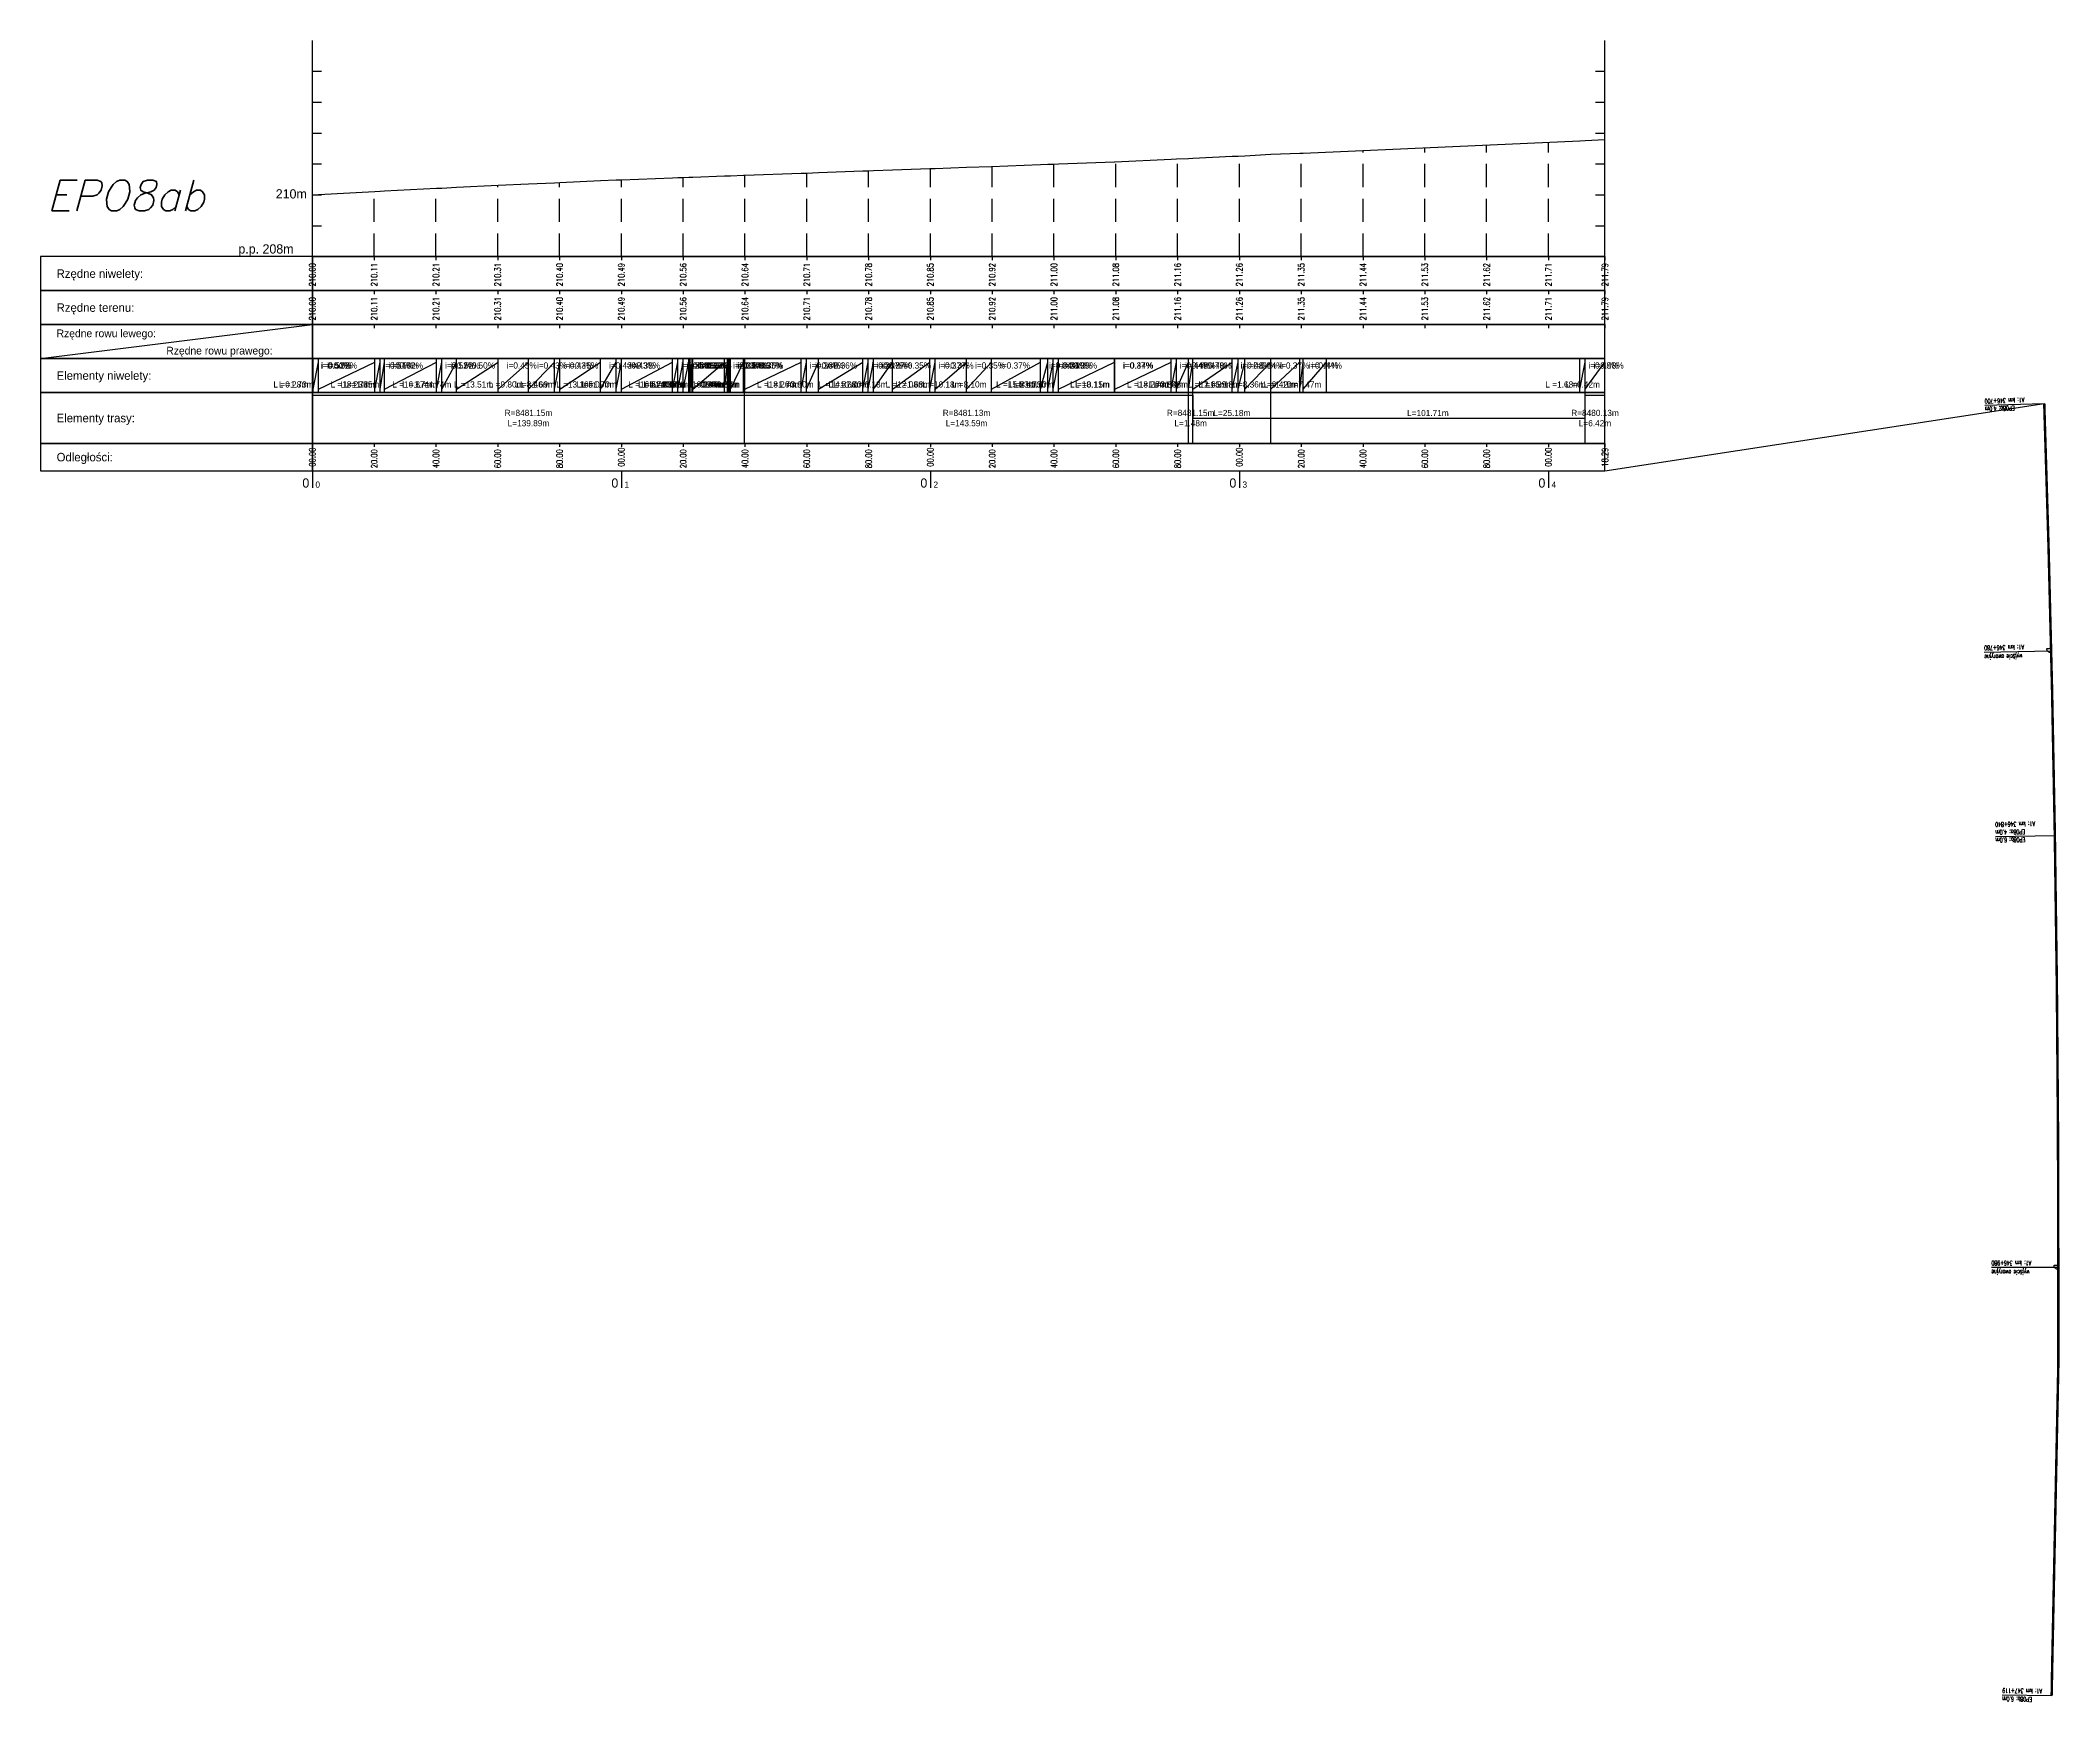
# Model space of a CAD drawing. Header units: metres. Extents: x 7399493 to 7407015, y 5696902 to 5712236.
# Drawn here: x 7404956 to 7405609, y 5701501 to 5702039 of the extents above; entities that cross this region are included whole.
import ezdxf

# ---------------------------------------------------------------- set-up
doc = ezdxf.new("R2010")
doc.units = ezdxf.units.M
doc.linetypes.add('DASHED', pattern=[0.75, 0.5, -0.25])
for name, color, linetype in [('Drzwi ewakuacyjne', 100, 'Continuous'), ('Drzwi ewakuacyjne_opis', 7, 'Continuous'), ('Ekran_akustyczny_4m', 100, 'Continuous'), ('Ekran_akustyczny_4m_opis', 7, 'Continuous'), ('Ekran_akustyczny_6m_opis', 7, 'Continuous'), ('pomoc', 140, 'Continuous'), ('PR_0', 7, 'Continuous'), ('PR_istniejacy_teren', 7, 'Continuous')]:
    doc.layers.add(name, color=color, linetype=linetype)
doc.styles.add('simplex 0.60', font='simplex.shx', dxfattribs={"width": 0.6})
doc.styles.add('simplex 0.80', font='simplex.shx', dxfattribs={"width": 0.8})
doc.styles.add('Standard poch.', font='simplex.shx', dxfattribs={"oblique": 15})

# ---------------------------------------------------------------- blocks, each defined once
blk = doc.blocks.new('Wyjście awaryjne')
at = {"layer": 'Drzwi ewakuacyjne'}
blk.add_lwpolyline([(0, 0), (-1.4, 0, 0.414214), (0, -1.4)], format="xyb", close=True, dxfattribs=at)
blk = doc.blocks.new('*U157')
at = {"layer": 'PR_0', "color": 1, "linetype": 'Continuous', "lineweight": -3, "char_height": 2}
for s, insert, attachment_point in [('i=0.50%', (7406933.47, 5703857.98), 7), ('i=0.52%', (7406933.74, 5703857.98), 7), ('i=0.52%', (7406935.47, 5703857.98), 7), ('i=0.54%', (7406953.7, 5703857.98), 7), ('i=0.54%', (7406955.43, 5703857.98), 7), ('i=0.52%', (7406956.78, 5703857.98), 7), ('i=0.52%', (7406973.65, 5703857.98), 7), ('i=0.52%', (7406975.36, 5703857.98), 7), ('i=0.50%', (7406980.1, 5703857.98), 7), ('i=0.45%', (7406993.61, 5703857.98), 7), ('i=0.43%', (7407003.41, 5703857.98), 7), ('i=0.43%', (7407011.88, 5703857.98), 7), ('i=0.45%', (7407013.57, 5703857.98), 7), ('i=0.43%', (7407026.73, 5703857.98), 7), ('i=0.43%', (7407031.82, 5703857.98), 7), ('i=0.38%', (7407033.52, 5703857.98), 7), ('i=0.35%', (7407050.04, 5703857.98), 7), ('i=0.35%', (7407051.74, 5703857.98), 7), ('i=0.35%', (7407053.48, 5703857.98), 7), ('i=0.35%', (7407055.34, 5703857.98), 7), ('i=0.36%', (7407055.51, 5703857.98), 7), ('i=0.36%', (7407056.01, 5703857.98), 7), ('i=0.36%', (7407056.05, 5703857.98), 7), ('i=0.36%', (7407056.1, 5703857.98), 7), ('i=0.36%', (7407056.63, 5703857.98), 7), ('i=0.36%', (7407066.86, 5703857.98), 7), ('i=0.37%', (7407067.81, 5703857.98), 7), ('i=0.37%', (7407068.28, 5703857.98), 7), ('i=0.37%', (7407068.33, 5703857.98), 7), ('i=0.37%', (7407068.37, 5703857.98), 7), ('i=0.37%', (7407068.83, 5703857.98), 7), ('i=0.37%', (7407073.03, 5703857.98), 7), ('i=0.35%', (7407073.36, 5703857.98), 7), ('i=0.36%', (7407073.43, 5703857.98), 7), ('i=0.36%', (7407091.69, 5703857.98), 7), ('i=0.38%', (7407093.39, 5703857.98), 7), ('i=0.36%', (7407097.29, 5703857.98), 7), ('i=0.36%', (7407111.66, 5703857.98), 7), ('i=0.37%', (7407113.34, 5703857.98), 7), ('i=0.37%', (7407115.04, 5703857.98), 7), ('i=0.35%', (7407121.22, 5703857.98), 7), ('i=0.37%', (7407133.3, 5703857.98), 7), ('i=0.37%', (7407134.98, 5703857.98), 7), ('i=0.35%', (7407145.16, 5703857.98), 7), ('i=0.37%', (7407153.25, 5703857.98), 7), ('i=0.34%', (7407169.09, 5703857.98), 7), ('i=0.34%', (7407171.48, 5703857.98), 7), ('i=0.39%', (7407173.21, 5703857.98), 7), ('i=0.39%', (7407174.91, 5703857.98), 7), ('i=0.37%', (7407193.02, 5703857.98), 7), ('i=0.44%', (7407193.17, 5703857.98), 7), ('i=0.44%', (7407211.42, 5703857.98), 7), ('i=0.48%', (7407213.12, 5703857.98), 7), ('i=0.47%', (7407216.95, 5703857.98), 7), ('i=0.48%', (7407218.44, 5703857.98), 7), ('i=0.48%', (7407231.09, 5703857.98), 7), ('i=0.54%', (7407233.08, 5703857.98), 7), ('i=0.54%', (7407235.26, 5703857.98), 7), ('i=0.37%', (7407243.62, 5703857.98), 7), ('i=0.44%', (7407253.03, 5703857.98), 7), ('i=0.44%', (7407254.13, 5703857.98), 7), ('i=0.45%', (7407343.65, 5703857.98), 7), ('i=0.48%', (7407345.33, 5703857.98), 7), ('L =0.28m', (7406929.37, 5703851.85), 9), ('L =1.73m', (7406931.1, 5703851.85), 9), ('L =18.23m', (7406949.32, 5703851.85), 9), ('L =1.74m', (7406951.06, 5703851.85), 9), ('L =1.35m', (7406952.41, 5703851.85), 9), ('L =16.87m', (7406969.28, 5703851.85), 9), ('L =1.71m', (7406970.99, 5703851.85), 9), ('L =4.74m', (7406975.72, 5703851.85), 9), ('L =13.51m', (7406989.23, 5703851.85), 9), ('L =9.80m', (7406999.04, 5703851.85), 9), ('L =8.46m', (7407007.5, 5703851.85), 9), ('L =1.69m', (7407009.19, 5703851.85), 9), ('L =13.16m', (7407022.35, 5703851.85), 9), ('L =5.09m', (7407027.44, 5703851.85), 9), ('L =1.70m', (7407029.15, 5703851.85), 9), ('L =16.52m', (7407045.67, 5703851.85), 9), ('L =1.70m', (7407047.37, 5703851.85), 9), ('L =1.73m', (7407049.1, 5703851.85), 9), ('L =1.86m', (7407050.96, 5703851.85), 9), ('L =0.17m', (7407051.14, 5703851.85), 9), ('L =0.50m', (7407051.63, 5703851.85), 9), ('L =0.05m', (7407051.68, 5703851.85), 9), ('L =0.05m', (7407051.73, 5703851.85), 9), ('L =0.53m', (7407052.26, 5703851.85), 9), ('L =10.23m', (7407062.49, 5703851.85), 9), ('L =0.94m', (7407063.43, 5703851.85), 9), ('L =0.47m', (7407063.91, 5703851.85), 9), ('L =0.04m', (7407063.95, 5703851.85), 9), ('L =0.04m', (7407063.99, 5703851.85), 9), ('L =0.46m', (7407064.46, 5703851.85), 9), ('L =4.20m', (7407068.66, 5703851.85), 9), ('L =0.33m', (7407068.98, 5703851.85), 9), ('L =0.07m', (7407069.06, 5703851.85), 9), ('L =18.26m', (7407087.31, 5703851.85), 9), ('L =1.70m', (7407089.01, 5703851.85), 9), ('L =3.90m', (7407092.92, 5703851.85), 9), ('L =14.37m', (7407107.29, 5703851.85), 9), ('L =1.68m', (7407108.97, 5703851.85), 9), ('L =1.70m', (7407110.66, 5703851.85), 9), ('L =6.18m', (7407116.85, 5703851.85), 9), ('L =12.08m', (7407128.92, 5703851.85), 9), ('L =1.68m', (7407130.6, 5703851.85), 9), ('L =10.18m', (7407140.78, 5703851.85), 9), ('L =8.10m', (7407148.88, 5703851.85), 9), ('L =15.83m', (7407164.71, 5703851.85), 9), ('L =2.40m', (7407167.11, 5703851.85), 9), ('L =1.73m', (7407168.84, 5703851.85), 9), ('L =1.70m', (7407170.53, 5703851.85), 9), ('L =18.11m', (7407188.64, 5703851.85), 9), ('L =0.15m', (7407188.79, 5703851.85), 9), ('L =18.26m', (7407207.05, 5703851.85), 9), ('L =1.70m', (7407208.75, 5703851.85), 9), ('L =3.83m', (7407212.58, 5703851.85), 9), ('L =1.48m', (7407214.06, 5703851.85), 9), ('L =12.65m', (7407226.71, 5703851.85), 9), ('L =1.99m', (7407228.7, 5703851.85), 9), ('L =2.18m', (7407230.88, 5703851.85), 9), ('L =8.36m', (7407239.24, 5703851.85), 9), ('L =9.42m', (7407248.66, 5703851.85), 9), ('L =1.10m', (7407249.76, 5703851.85), 9), ('L =7.47m', (7407257.23, 5703851.85), 9), ('L =1.68m', (7407340.95, 5703851.85), 9), ('L =6.42m', (7407347.38, 5703851.85), 9)]:
    blk.add_mtext(s, dxfattribs=dict(at, insert=insert, attachment_point=attachment_point))
blk = doc.blocks.new('*U156')
at = {"layer": 'pomoc', "color": 1, "linetype": 'Continuous', "lineweight": -3, "char_height": 2}
for s, insert, attachment_point in [('R=8481.15m^JL=139.89m', (7407000.66, 5703841.98), 5), ('R=8481.13m^JL=143.59m', (7407142.41, 5703841.98), 5), ('R=8481.15m^JL=1.48m', (7407214.94, 5703841.98), 5), ('L=25.18m', (7407228.28, 5703842.6), 8), ('L=101.71m', (7407291.72, 5703842.6), 8), ('R=8480.13m^JL=6.42m', (7407345.79, 5703841.98), 5)]:
    blk.add_mtext(s, dxfattribs=dict(at, insert=insert, attachment_point=attachment_point))
blk = doc.blocks.new('*U155')
at = {"layer": 'pomoc', "color": 1, "linetype": 'Continuous', "lineweight": -3, "char_height": 2, "attachment_point": 5, "rotation": 90, "style": 'simplex 0.80'}
for s, insert in [('00.00', (7406930.72, 5703829.33)), ('20.00', (7406950.72, 5703828.83)), ('40.00', (7406970.72, 5703828.83)), ('60.00', (7406990.72, 5703828.83)), ('80.00', (7407010.72, 5703828.83)), ('00.00', (7407030.72, 5703829.33)), ('20.00', (7407050.72, 5703828.83)), ('40.00', (7407070.72, 5703828.83)), ('60.00', (7407090.72, 5703828.83)), ('80.00', (7407110.72, 5703828.83)), ('00.00', (7407130.72, 5703829.33)), ('20.00', (7407150.72, 5703828.83)), ('40.00', (7407170.72, 5703828.83)), ('60.00', (7407190.72, 5703828.83)), ('80.00', (7407210.72, 5703828.83)), ('00.00', (7407230.72, 5703829.33)), ('20.00', (7407250.72, 5703828.83)), ('40.00', (7407270.72, 5703828.83)), ('60.00', (7407290.72, 5703828.83)), ('80.00', (7407310.72, 5703828.83)), ('00.00', (7407330.72, 5703829.33)), ('18.29', (7407349, 5703829.33))]:
    blk.add_mtext(s, dxfattribs=dict(at, insert=insert))
blk = doc.blocks.new('*U154')
at = {"layer": 'pomoc', "color": 1, "linetype": 'Continuous', "lineweight": -3}
for s, insert, char_height, attachment_point in [('0', (7406929.72, 5703819.43), 3, 9), ('0', (7406931.72, 5703819.43), 2, 7), ('0', (7407029.72, 5703819.43), 3, 9), ('1', (7407031.72, 5703819.43), 2, 7), ('0', (7407129.72, 5703819.43), 3, 9), ('2', (7407131.72, 5703819.43), 2, 7), ('0', (7407229.72, 5703819.43), 3, 9), ('3', (7407231.72, 5703819.43), 2, 7), ('0', (7407329.72, 5703819.43), 3, 9), ('4', (7407331.72, 5703819.43), 2, 7)]:
    blk.add_mtext(s, dxfattribs=dict(at, insert=insert, char_height=char_height, attachment_point=attachment_point))

msp = doc.modelspace()

# ---------------------------------------------------------------- linework, layer by layer
at = {"layer": 'Drzwi ewakuacyjne_opis'}
for p, q in [((7405584.63, 5701840.76), (7405606.28, 5701841.19)), ((7405586.94, 5701641.69), (7405608.59, 5701641.65))]:
    msp.add_line(p, q, dxfattribs=at)
at = {"layer": 'Ekran_akustyczny_4m'}
msp.add_lwpolyline([(7405604.03, 5701921.25, 0.8, 0.8, -0.004124), (7405607.46, 5701781.41, 0.8, 0.8, -0.004238), (7405608.59, 5701637.82, 0.8, 0.8, -0.000044), (7405608.59, 5701636.34, 0.8, 0.8, 0), (7405608.61, 5701611.15, 0.8, 0.8, 0), (7405606.54, 5701509.46, 0.8, 0.8, -0.000189), (7405606.44, 5701503.04, 0, 0, 0)], format="xyseb", dxfattribs=at)
at = {"layer": 'Ekran_akustyczny_4m_opis'}
msp.add_line((7405584.78, 5701920.62), (7405604.03, 5701921.25), dxfattribs=at)
at = {"layer": 'Ekran_akustyczny_6m_opis'}
for p, q in [((7405588.21, 5701781.09), (7405607.46, 5701781.41)), ((7405590.44, 5701503.3), (7405606.44, 5701503.04))]:
    msp.add_line(p, q, dxfattribs=at)
at = {"layer": 'pomoc', "color": 7, "linetype": 'Continuous', "lineweight": -3}
for p, q in [((7405043.59, 5701968.73), (7405043.59, 5702038.73)), ((7405461.87, 5701968.73), (7405461.87, 5702038.73)), ((7405043.59, 5702028.73), (7405046.59, 5702028.73)), ((7405458.87, 5702028.73), (7405461.87, 5702028.73)), ((7405043.59, 5702018.73), (7405046.59, 5702018.73)), ((7405458.87, 5702018.73), (7405461.87, 5702018.73)), ((7405043.59, 5702008.73), (7405046.59, 5702008.73)), ((7405458.87, 5702008.73), (7405461.87, 5702008.73)), ((7405043.59, 5701998.73), (7405046.59, 5701998.73)), ((7405458.87, 5701998.73), (7405461.87, 5701998.73)), ((7405043.59, 5701988.73), (7405046.59, 5701988.73)), ((7405458.87, 5701988.73), (7405461.87, 5701988.73)), ((7405043.59, 5701978.73), (7405046.59, 5701978.73)), ((7405458.87, 5701978.73), (7405461.87, 5701978.73)), ((7405043.59, 5701968.73), (7405461.87, 5701968.73)), ((7405458.87, 5701968.73), (7405461.87, 5701968.73)), ((7405043.59, 5701957.73), (7405043.59, 5701956.63)), ((7405063.59, 5701957.73), (7405063.59, 5701956.63)), ((7405083.59, 5701957.73), (7405083.59, 5701956.63)), ((7405103.59, 5701957.73), (7405103.59, 5701956.63)), ((7405123.59, 5701957.73), (7405123.59, 5701956.63)), ((7405143.59, 5701957.73), (7405143.59, 5701956.63)), ((7405163.59, 5701957.73), (7405163.59, 5701956.63)), ((7405183.59, 5701957.73), (7405183.59, 5701956.63)), ((7405203.59, 5701957.73), (7405203.59, 5701956.63)), ((7405223.59, 5701957.73), (7405223.59, 5701956.63)), ((7405243.59, 5701957.73), (7405243.59, 5701956.63)), ((7405263.59, 5701957.73), (7405263.59, 5701956.63)), ((7405283.59, 5701957.73), (7405283.59, 5701956.63)), ((7405303.59, 5701957.73), (7405303.59, 5701956.63)), ((7405323.59, 5701957.73), (7405323.59, 5701956.63)), ((7405343.59, 5701957.73), (7405343.59, 5701956.63)), ((7405363.59, 5701957.73), (7405363.59, 5701956.63)), ((7405383.59, 5701957.73), (7405383.59, 5701956.63)), ((7405403.59, 5701957.73), (7405403.59, 5701956.63)), ((7405423.59, 5701957.73), (7405423.59, 5701956.63)), ((7405443.59, 5701957.73), (7405443.59, 5701956.63)), ((7405461.87, 5701957.73), (7405461.87, 5701956.63)), ((7404955.59, 5701935.73), (7405043.59, 5701946.73)), ((7405043.59, 5701946.73), (7405043.59, 5701945.63)), ((7405063.59, 5701946.73), (7405063.59, 5701945.63)), ((7405083.59, 5701946.73), (7405083.59, 5701945.63)), ((7405103.59, 5701946.73), (7405103.59, 5701945.63)), ((7405123.59, 5701946.73), (7405123.59, 5701945.63)), ((7405143.59, 5701946.73), (7405143.59, 5701945.63)), ((7405163.59, 5701946.73), (7405163.59, 5701945.63)), ((7405183.59, 5701946.73), (7405183.59, 5701945.63)), ((7405203.59, 5701946.73), (7405203.59, 5701945.63)), ((7405223.59, 5701946.73), (7405223.59, 5701945.63)), ((7405243.59, 5701946.73), (7405243.59, 5701945.63)), ((7405263.59, 5701946.73), (7405263.59, 5701945.63)), ((7405283.59, 5701946.73), (7405283.59, 5701945.63)), ((7405303.59, 5701946.73), (7405303.59, 5701945.63)), ((7405323.59, 5701946.73), (7405323.59, 5701945.63)), ((7405343.59, 5701946.73), (7405343.59, 5701945.63)), ((7405363.59, 5701946.73), (7405363.59, 5701945.63)), ((7405383.59, 5701946.73), (7405383.59, 5701945.63)), ((7405403.59, 5701946.73), (7405403.59, 5701945.63)), ((7405423.59, 5701946.73), (7405423.59, 5701945.63)), ((7405443.59, 5701946.73), (7405443.59, 5701945.63)), ((7405461.87, 5701946.73), (7405461.87, 5701945.63)), ((7405043.59, 5701908.23), (7405043.59, 5701907.13)), ((7405063.59, 5701908.23), (7405063.59, 5701907.13)), ((7405083.59, 5701908.23), (7405083.59, 5701907.13)), ((7405103.59, 5701908.23), (7405103.59, 5701907.13)), ((7405123.59, 5701908.23), (7405123.59, 5701907.13)), ((7405143.59, 5701908.23), (7405143.59, 5701907.13)), ((7405163.59, 5701908.23), (7405163.59, 5701907.13)), ((7405183.59, 5701908.23), (7405183.59, 5701907.13)), ((7405203.59, 5701908.23), (7405203.59, 5701907.13)), ((7405223.59, 5701908.23), (7405223.59, 5701907.13)), ((7405243.59, 5701908.23), (7405243.59, 5701907.13)), ((7405263.59, 5701908.23), (7405263.59, 5701907.13)), ((7405283.59, 5701908.23), (7405283.59, 5701907.13)), ((7405303.59, 5701908.23), (7405303.59, 5701907.13)), ((7405323.59, 5701908.23), (7405323.59, 5701907.13)), ((7405343.59, 5701908.23), (7405343.59, 5701907.13)), ((7405363.59, 5701908.23), (7405363.59, 5701907.13)), ((7405383.59, 5701908.23), (7405383.59, 5701907.13)), ((7405403.59, 5701908.23), (7405403.59, 5701907.13)), ((7405423.59, 5701908.23), (7405423.59, 5701907.13)), ((7405443.59, 5701908.23), (7405443.59, 5701907.13)), ((7405461.87, 5701908.23), (7405461.87, 5701907.13)), ((7405043.59, 5701899.43), (7405043.59, 5701893.93)), ((7405143.59, 5701899.43), (7405143.59, 5701893.93)), ((7405243.59, 5701899.43), (7405243.59, 5701893.93)), ((7405343.59, 5701899.43), (7405343.59, 5701893.93)), ((7405443.59, 5701899.43), (7405443.59, 5701893.93))]:
    msp.add_line(p, q, dxfattribs=at)
at = {"layer": 'pomoc', "color": 7, "linetype": 'DASHED', "lineweight": -3, "ltscale": 15}
for p, q in [((7405383.59, 5701968.73), (7405383.59, 5702003.12)), ((7405403.59, 5701968.73), (7405403.59, 5702004.01)), ((7405423.59, 5701968.73), (7405423.59, 5702004.9)), ((7405443.59, 5701968.73), (7405443.59, 5702005.79)), ((7405461.87, 5701968.73), (7405461.87, 5702006.62)), ((7405223.59, 5701968.73), (7405223.59, 5701996.52)), ((7405243.59, 5701968.73), (7405243.59, 5701997.24)), ((7405263.59, 5701968.73), (7405263.59, 5701997.97)), ((7405283.59, 5701968.73), (7405283.59, 5701998.69)), ((7405303.59, 5701968.73), (7405303.59, 5701999.48)), ((7405323.59, 5701968.73), (7405323.59, 5702000.36)), ((7405343.59, 5701968.73), (7405343.59, 5702001.32)), ((7405363.59, 5701968.73), (7405363.59, 5702002.23)), ((7405083.59, 5701968.73), (7405083.59, 5701990.84)), ((7405103.59, 5701968.73), (7405103.59, 5701991.85)), ((7405123.59, 5701968.73), (7405123.59, 5701992.73)), ((7405143.59, 5701968.73), (7405143.59, 5701993.62)), ((7405163.59, 5701968.73), (7405163.59, 5701994.36)), ((7405183.59, 5701968.73), (7405183.59, 5701995.09)), ((7405203.59, 5701968.73), (7405203.59, 5701995.8)), ((7405043.59, 5701968.73), (7405043.59, 5701988.76)), ((7405063.59, 5701968.73), (7405063.59, 5701989.8))]:
    msp.add_line(p, q, dxfattribs=at)
at = {"layer": 'pomoc', "color": 1, "linetype": 'Continuous', "lineweight": -3}
for p, q in [((7405043.59, 5701968.73), (7405043.59, 5701967.63)), ((7405063.59, 5701968.73), (7405063.59, 5701967.63)), ((7405083.59, 5701968.73), (7405083.59, 5701967.63)), ((7405103.59, 5701968.73), (7405103.59, 5701967.63)), ((7405123.59, 5701968.73), (7405123.59, 5701967.63)), ((7405143.59, 5701968.73), (7405143.59, 5701967.63)), ((7405163.59, 5701968.73), (7405163.59, 5701967.63)), ((7405183.59, 5701968.73), (7405183.59, 5701967.63)), ((7405203.59, 5701968.73), (7405203.59, 5701967.63)), ((7405223.59, 5701968.73), (7405223.59, 5701967.63)), ((7405243.59, 5701968.73), (7405243.59, 5701967.63)), ((7405263.59, 5701968.73), (7405263.59, 5701967.63)), ((7405283.59, 5701968.73), (7405283.59, 5701967.63)), ((7405303.59, 5701968.73), (7405303.59, 5701967.63)), ((7405323.59, 5701968.73), (7405323.59, 5701967.63)), ((7405343.59, 5701968.73), (7405343.59, 5701967.63)), ((7405363.59, 5701968.73), (7405363.59, 5701967.63)), ((7405383.59, 5701968.73), (7405383.59, 5701967.63)), ((7405403.59, 5701968.73), (7405403.59, 5701967.63)), ((7405423.59, 5701968.73), (7405423.59, 5701967.63)), ((7405443.59, 5701968.73), (7405443.59, 5701967.63)), ((7405461.87, 5701968.73), (7405461.87, 5701967.63)), ((7405043.59, 5701946.73), (7405043.59, 5701945.63)), ((7405063.59, 5701946.73), (7405063.59, 5701945.63)), ((7405083.59, 5701946.73), (7405083.59, 5701945.63)), ((7405103.59, 5701946.73), (7405103.59, 5701945.63)), ((7405123.59, 5701946.73), (7405123.59, 5701945.63)), ((7405143.59, 5701946.73), (7405143.59, 5701945.63)), ((7405163.59, 5701946.73), (7405163.59, 5701945.63)), ((7405183.59, 5701946.73), (7405183.59, 5701945.63)), ((7405203.59, 5701946.73), (7405203.59, 5701945.63)), ((7405223.59, 5701946.73), (7405223.59, 5701945.63)), ((7405243.59, 5701946.73), (7405243.59, 5701945.63)), ((7405263.59, 5701946.73), (7405263.59, 5701945.63)), ((7405283.59, 5701946.73), (7405283.59, 5701945.63)), ((7405303.59, 5701946.73), (7405303.59, 5701945.63)), ((7405323.59, 5701946.73), (7405323.59, 5701945.63)), ((7405343.59, 5701946.73), (7405343.59, 5701945.63)), ((7405363.59, 5701946.73), (7405363.59, 5701945.63)), ((7405383.59, 5701946.73), (7405383.59, 5701945.63)), ((7405403.59, 5701946.73), (7405403.59, 5701945.63)), ((7405423.59, 5701946.73), (7405423.59, 5701945.63)), ((7405443.59, 5701946.73), (7405443.59, 5701945.63)), ((7405461.87, 5701946.73), (7405461.87, 5701945.63)), ((7405043.59, 5701924.73), (7405043.59, 5701935.73)), ((7405043.59, 5701925.83), (7405043.86, 5701934.63)), ((7405043.86, 5701924.73), (7405043.86, 5701935.73)), ((7405043.86, 5701925.83), (7405045.59, 5701934.63)), ((7405045.59, 5701924.73), (7405045.59, 5701935.73)), ((7405045.59, 5701925.83), (7405063.82, 5701934.63)), ((7405063.82, 5701924.73), (7405063.82, 5701935.73)), ((7405063.82, 5701925.83), (7405065.55, 5701934.63)), ((7405065.55, 5701924.73), (7405065.55, 5701935.73)), ((7405065.55, 5701925.83), (7405066.9, 5701934.63)), ((7405066.9, 5701924.73), (7405066.9, 5701935.73)), ((7405066.9, 5701925.83), (7405083.77, 5701934.63)), ((7405083.77, 5701924.73), (7405083.77, 5701935.73)), ((7405083.77, 5701925.83), (7405085.48, 5701934.63)), ((7405085.48, 5701924.73), (7405085.48, 5701935.73)), ((7405085.48, 5701925.83), (7405090.22, 5701934.63)), ((7405090.22, 5701924.73), (7405090.22, 5701935.73)), ((7405090.22, 5701925.83), (7405103.73, 5701934.63)), ((7405103.73, 5701924.73), (7405103.73, 5701935.73)), ((7405103.73, 5701925.83), (7405113.53, 5701934.63)), ((7405113.53, 5701924.73), (7405113.53, 5701935.73)), ((7405113.53, 5701925.83), (7405122, 5701934.63)), ((7405122, 5701924.73), (7405122, 5701935.73)), ((7405122, 5701925.83), (7405123.68, 5701934.63)), ((7405123.68, 5701924.73), (7405123.68, 5701935.73)), ((7405123.68, 5701925.83), (7405136.85, 5701934.63)), ((7405136.85, 5701924.73), (7405136.85, 5701935.73)), ((7405136.85, 5701925.83), (7405141.94, 5701934.63)), ((7405141.94, 5701924.73), (7405141.94, 5701935.73)), ((7405141.94, 5701925.83), (7405143.64, 5701934.63)), ((7405143.64, 5701924.73), (7405143.64, 5701935.73)), ((7405143.64, 5701925.83), (7405160.16, 5701934.63)), ((7405160.16, 5701924.73), (7405160.16, 5701935.73)), ((7405160.16, 5701925.83), (7405161.86, 5701934.63)), ((7405161.86, 5701924.73), (7405161.86, 5701935.73)), ((7405161.86, 5701925.83), (7405163.6, 5701934.63)), ((7405163.6, 5701924.73), (7405163.6, 5701935.73)), ((7405163.6, 5701925.83), (7405165.46, 5701934.63)), ((7405165.46, 5701924.73), (7405165.46, 5701935.73)), ((7405165.46, 5701925.83), (7405165.63, 5701934.63)), ((7405165.63, 5701924.73), (7405165.63, 5701935.73)), ((7405165.63, 5701925.83), (7405166.13, 5701934.63)), ((7405166.13, 5701924.73), (7405166.13, 5701935.73)), ((7405166.13, 5701925.83), (7405166.17, 5701934.63)), ((7405166.17, 5701924.73), (7405166.17, 5701935.73)), ((7405166.17, 5701925.83), (7405166.22, 5701934.63)), ((7405166.22, 5701924.73), (7405166.22, 5701935.73)), ((7405166.22, 5701925.83), (7405166.75, 5701934.63)), ((7405166.75, 5701924.73), (7405166.75, 5701935.73)), ((7405166.75, 5701925.83), (7405176.98, 5701934.63)), ((7405176.98, 5701924.73), (7405176.98, 5701935.73)), ((7405176.98, 5701925.83), (7405177.93, 5701934.63)), ((7405177.93, 5701924.73), (7405177.93, 5701935.73)), ((7405177.93, 5701925.83), (7405178.4, 5701934.63)), ((7405178.4, 5701924.73), (7405178.4, 5701935.73)), ((7405178.4, 5701925.83), (7405178.45, 5701934.63)), ((7405178.45, 5701924.73), (7405178.45, 5701935.73)), ((7405178.45, 5701925.83), (7405178.49, 5701934.63)), ((7405178.49, 5701924.73), (7405178.49, 5701935.73)), ((7405178.49, 5701925.83), (7405178.95, 5701934.63)), ((7405178.95, 5701924.73), (7405178.95, 5701935.73)), ((7405178.95, 5701925.83), (7405183.15, 5701934.63)), ((7405183.15, 5701924.73), (7405183.15, 5701935.73)), ((7405183.15, 5701925.83), (7405183.48, 5701934.63)), ((7405183.48, 5701924.73), (7405183.48, 5701935.73)), ((7405183.48, 5701925.83), (7405183.55, 5701934.63)), ((7405183.55, 5701924.73), (7405183.55, 5701935.73)), ((7405183.55, 5701925.83), (7405201.81, 5701934.63)), ((7405201.81, 5701924.73), (7405201.81, 5701935.73)), ((7405201.81, 5701925.83), (7405203.51, 5701934.63)), ((7405203.51, 5701924.73), (7405203.51, 5701935.73)), ((7405203.51, 5701925.83), (7405207.41, 5701934.63)), ((7405207.41, 5701924.73), (7405207.41, 5701935.73)), ((7405207.41, 5701925.83), (7405221.78, 5701934.63)), ((7405221.78, 5701924.73), (7405221.78, 5701935.73)), ((7405221.78, 5701925.83), (7405223.46, 5701934.63)), ((7405223.46, 5701924.73), (7405223.46, 5701935.73)), ((7405223.46, 5701925.83), (7405225.16, 5701934.63)), ((7405225.16, 5701924.73), (7405225.16, 5701935.73)), ((7405225.16, 5701925.83), (7405231.34, 5701934.63)), ((7405231.34, 5701924.73), (7405231.34, 5701935.73)), ((7405231.34, 5701925.83), (7405243.42, 5701934.63)), ((7405243.42, 5701924.73), (7405243.42, 5701935.73)), ((7405243.42, 5701925.83), (7405245.1, 5701934.63)), ((7405245.1, 5701924.73), (7405245.1, 5701935.73)), ((7405245.1, 5701925.83), (7405255.27, 5701934.63)), ((7405255.27, 5701924.73), (7405255.27, 5701935.73)), ((7405255.27, 5701925.83), (7405263.37, 5701934.63)), ((7405263.37, 5701924.73), (7405263.37, 5701935.73)), ((7405263.37, 5701925.83), (7405279.21, 5701934.63)), ((7405279.21, 5701924.73), (7405279.21, 5701935.73)), ((7405279.21, 5701925.83), (7405281.6, 5701934.63)), ((7405281.6, 5701924.73), (7405281.6, 5701935.73)), ((7405281.6, 5701925.83), (7405283.33, 5701934.63)), ((7405283.33, 5701924.73), (7405283.33, 5701935.73)), ((7405283.33, 5701925.83), (7405285.03, 5701934.63)), ((7405285.03, 5701924.73), (7405285.03, 5701935.73)), ((7405285.03, 5701925.83), (7405303.14, 5701934.63)), ((7405303.14, 5701924.73), (7405303.14, 5701935.73)), ((7405303.14, 5701925.83), (7405303.29, 5701934.63)), ((7405303.29, 5701924.73), (7405303.29, 5701935.73)), ((7405303.29, 5701925.83), (7405321.54, 5701934.63)), ((7405321.54, 5701924.73), (7405321.54, 5701935.73)), ((7405321.54, 5701925.83), (7405323.24, 5701934.63)), ((7405323.24, 5701924.73), (7405323.24, 5701935.73)), ((7405323.24, 5701925.83), (7405327.07, 5701934.63)), ((7405327.07, 5701924.73), (7405327.07, 5701935.73)), ((7405327.07, 5701925.83), (7405328.55, 5701934.63)), ((7405328.55, 5701924.73), (7405328.55, 5701935.73)), ((7405328.55, 5701925.83), (7405341.21, 5701934.63)), ((7405341.21, 5701924.73), (7405341.21, 5701935.73)), ((7405341.21, 5701925.83), (7405343.2, 5701934.63)), ((7405343.2, 5701924.73), (7405343.2, 5701935.73)), ((7405343.2, 5701925.83), (7405345.38, 5701934.63)), ((7405345.38, 5701924.73), (7405345.38, 5701935.73)), ((7405345.38, 5701925.83), (7405353.74, 5701934.63)), ((7405353.74, 5701924.73), (7405353.74, 5701935.73)), ((7405353.74, 5701925.83), (7405363.15, 5701934.63)), ((7405363.15, 5701924.73), (7405363.15, 5701935.73)), ((7405363.15, 5701925.83), (7405364.25, 5701934.63)), ((7405364.25, 5701924.73), (7405364.25, 5701935.73)), ((7405364.25, 5701925.83), (7405371.73, 5701934.63)), ((7405371.73, 5701924.73), (7405371.73, 5701935.73)), ((7405453.77, 5701924.73), (7405453.77, 5701935.73)), ((7405453.77, 5701925.83), (7405455.45, 5701934.63)), ((7405455.45, 5701924.73), (7405455.45, 5701935.73)), ((7405455.45, 5701925.83), (7405461.87, 5701934.63)), ((7405043.59, 5701908.23), (7405043.59, 5701924.73)), ((7405183.48, 5701908.23), (7405183.48, 5701924.73)), ((7405327.07, 5701908.23), (7405327.07, 5701924.73)), ((7405328.55, 5701908.23), (7405328.55, 5701924.73)), ((7405353.74, 5701908.23), (7405353.74, 5701924.73)), ((7405455.45, 5701908.23), (7405455.45, 5701924.73)), ((7405043.59, 5701923.9), (7405043.59, 5701923.9)), ((7405043.59, 5701923.9), (7405183.48, 5701923.9)), ((7405183.48, 5701923.9), (7405183.48, 5701923.9)), ((7405183.48, 5701923.9), (7405327.07, 5701923.9)), ((7405327.07, 5701923.9), (7405327.07, 5701923.9)), ((7405327.07, 5701923.9), (7405328.55, 5701923.9)), ((7405328.55, 5701923.9), (7405328.55, 5701916.48)), ((7405455.45, 5701916.48), (7405455.45, 5701923.9)), ((7405455.45, 5701923.9), (7405461.87, 5701923.9)), ((7405328.55, 5701916.48), (7405328.55, 5701916.48)), ((7405328.55, 5701916.48), (7405353.74, 5701916.48)), ((7405353.74, 5701916.48), (7405455.45, 5701916.48))]:
    msp.add_line(p, q, dxfattribs=at)
at = {"layer": 'pomoc', "color": 3, "linetype": 'Continuous', "lineweight": 25}
msp.add_line((7405461.87, 5701899.43), (7405604.03, 5701921.25), dxfattribs=at)
at = {"layer": 'pomoc', "color": 7, "linetype": 'Continuous', "lineweight": -3}
for points in [[(7405043.59, 5701957.73), (7405043.59, 5701968.73), (7404955.59, 5701968.73), (7404955.59, 5701957.73)], [(7405043.59, 5701957.73), (7405461.87, 5701957.73), (7405461.87, 5701968.73), (7405043.59, 5701968.73)], [(7405043.59, 5701946.73), (7405043.59, 5701957.73), (7404955.59, 5701957.73), (7404955.59, 5701946.73)], [(7405043.59, 5701946.73), (7405461.87, 5701946.73), (7405461.87, 5701957.73), (7405043.59, 5701957.73)], [(7405043.59, 5701935.73), (7405043.59, 5701946.73), (7404955.59, 5701946.73), (7404955.59, 5701935.73)], [(7405043.59, 5701935.73), (7405043.59, 5701946.73), (7404955.59, 5701946.73), (7404955.59, 5701935.73)], [(7405043.59, 5701935.73), (7405461.87, 5701935.73), (7405461.87, 5701946.73), (7405043.59, 5701946.73)], [(7405043.59, 5701935.73), (7405461.87, 5701935.73), (7405461.87, 5701946.73), (7405043.59, 5701946.73)], [(7405043.59, 5701924.73), (7405043.59, 5701935.73), (7404955.59, 5701935.73), (7404955.59, 5701924.73)], [(7405043.59, 5701924.73), (7405461.87, 5701924.73), (7405461.87, 5701935.73), (7405043.59, 5701935.73)], [(7405043.59, 5701908.23), (7405043.59, 5701924.73), (7404955.59, 5701924.73), (7404955.59, 5701908.23)], [(7405043.59, 5701908.23), (7405461.87, 5701908.23), (7405461.87, 5701924.73), (7405043.59, 5701924.73)], [(7405043.59, 5701899.43), (7405043.59, 5701908.23), (7404955.59, 5701908.23), (7404955.59, 5701899.43)], [(7405043.59, 5701899.43), (7405461.87, 5701899.43), (7405461.87, 5701908.23), (7405043.59, 5701908.23)]]:
    msp.add_3dface(points, dxfattribs=at)
at = {"layer": 'PR_istniejacy_teren', "color": 7, "linetype": 'Continuous', "lineweight": -3, "ltscale": 4}
for p, q in [((7405364.25, 5702002.26), (7405453.77, 5702006.24)), ((7405453.77, 5702006.24), (7405455.45, 5702006.31)), ((7405455.45, 5702006.31), (7405461.87, 5702006.62)), ((7405221.78, 5701996.46), (7405223.46, 5701996.52)), ((7405223.46, 5701996.52), (7405225.16, 5701996.58)), ((7405225.16, 5701996.58), (7405231.34, 5701996.81)), ((7405231.34, 5701996.81), (7405243.42, 5701997.24)), ((7405243.42, 5701997.24), (7405245.1, 5701997.3)), ((7405245.1, 5701997.3), (7405255.27, 5701997.68)), ((7405255.27, 5701997.68), (7405263.37, 5701997.96)), ((7405263.37, 5701997.96), (7405279.21, 5701998.54)), ((7405279.21, 5701998.54), (7405281.6, 5701998.62)), ((7405281.6, 5701998.62), (7405283.33, 5701998.68)), ((7405283.33, 5701998.68), (7405285.03, 5701998.75)), ((7405285.03, 5701998.75), (7405303.14, 5701999.46)), ((7405303.14, 5701999.46), (7405303.29, 5701999.47)), ((7405303.29, 5701999.47), (7405321.54, 5702000.27)), ((7405321.54, 5702000.27), (7405323.24, 5702000.35)), ((7405323.24, 5702000.35), (7405327.07, 5702000.53)), ((7405327.07, 5702000.53), (7405328.55, 5702000.6)), ((7405328.55, 5702000.6), (7405341.21, 5702001.2)), ((7405341.21, 5702001.2), (7405343.2, 5702001.3)), ((7405343.2, 5702001.3), (7405345.38, 5702001.41)), ((7405345.38, 5702001.41), (7405353.74, 5702001.86)), ((7405353.74, 5702001.86), (7405363.15, 5702002.21)), ((7405363.15, 5702002.21), (7405364.25, 5702002.26)), ((7405065.55, 5701989.9), (7405066.9, 5701989.98)), ((7405066.9, 5701989.98), (7405083.77, 5701990.85)), ((7405083.77, 5701990.85), (7405085.48, 5701990.94)), ((7405085.48, 5701990.94), (7405090.22, 5701991.18)), ((7405090.22, 5701991.18), (7405103.73, 5701991.85)), ((7405103.73, 5701991.85), (7405113.53, 5701992.3)), ((7405113.53, 5701992.3), (7405122, 5701992.66)), ((7405122, 5701992.66), (7405123.68, 5701992.74)), ((7405123.68, 5701992.74), (7405136.85, 5701993.33)), ((7405136.85, 5701993.33), (7405141.94, 5701993.54)), ((7405141.94, 5701993.54), (7405143.64, 5701993.62)), ((7405143.64, 5701993.62), (7405160.16, 5701994.24)), ((7405160.16, 5701994.24), (7405161.86, 5701994.3)), ((7405161.86, 5701994.3), (7405163.6, 5701994.36)), ((7405163.6, 5701994.36), (7405165.46, 5701994.43)), ((7405165.46, 5701994.43), (7405165.63, 5701994.43)), ((7405165.63, 5701994.43), (7405166.13, 5701994.45)), ((7405166.13, 5701994.45), (7405166.17, 5701994.45)), ((7405166.17, 5701994.45), (7405166.22, 5701994.45)), ((7405166.22, 5701994.45), (7405166.75, 5701994.47)), ((7405166.75, 5701994.47), (7405176.98, 5701994.84)), ((7405176.98, 5701994.84), (7405177.93, 5701994.88)), ((7405177.93, 5701994.88), (7405178.4, 5701994.89)), ((7405178.4, 5701994.89), (7405178.45, 5701994.9)), ((7405178.45, 5701994.9), (7405178.49, 5701994.9)), ((7405178.49, 5701994.9), (7405178.95, 5701994.91)), ((7405178.95, 5701994.91), (7405183.15, 5701995.07)), ((7405183.15, 5701995.07), (7405183.48, 5701995.08)), ((7405183.48, 5701995.08), (7405183.55, 5701995.08)), ((7405183.55, 5701995.08), (7405201.81, 5701995.74)), ((7405201.81, 5701995.74), (7405203.51, 5701995.8)), ((7405203.51, 5701995.8), (7405207.41, 5701995.95)), ((7405207.41, 5701995.95), (7405221.78, 5701996.46)), ((7405043.59, 5701988.76), (7405043.86, 5701988.77)), ((7405043.86, 5701988.77), (7405045.59, 5701988.86)), ((7405045.59, 5701988.86), (7405063.82, 5701989.81)), ((7405063.82, 5701989.81), (7405065.55, 5701989.9))]:
    msp.add_line(p, q, dxfattribs=at)

# ---------------------------------------------------------------- block references
at = {"layer": 'Drzwi ewakuacyjne', "xscale": -1}
for p, rotation in [((7405606.26, 5701841.89), 270.9874088962349), ((7405608.59, 5701642.35), 269.7888857874547)]:
    msp.add_blockref('Wyjście awaryjne', p, dxfattribs=dict(at, rotation=rotation))
at = {"layer": 'pomoc', "color": 140, "linetype": 'Continuous', "lineweight": -3}
for name in ['*U157', '*U156', '*U155', '*U154']:
    msp.add_blockref(name, (-1887.13, -1925.5), dxfattribs=at)

# ---------------------------------------------------------------- texts
at = {"layer": 'Drzwi ewakuacyjne_opis', "char_height": 1.5, "attachment_point": 9, "style": 'simplex 0.60'}
for s, insert, rotation in [('A1: km 346+780', (7405584.59, 5701842.82), 181.14081), ('wyjście awaryjne', (7405584.64, 5701840.33), 181.14081), ('A1: km 346+980', (7405586.95, 5701643.75), 179.88825), ('wyjście awaryjne', (7405586.94, 5701641.26), 179.88825)]:
    msp.add_mtext(s, dxfattribs=dict(at, insert=insert, rotation=rotation))
at = {"layer": 'Ekran_akustyczny_4m_opis', "char_height": 1.5, "attachment_point": 9, "style": 'simplex 0.60'}
for s, insert, rotation in [('A1: km 346+700', (7405584.72, 5701922.68), 181.8784), ('EP08a: 4.0m', (7405584.8, 5701920.16), 181.8784), ('A1: km 346+840', (7405588.14, 5701785.68), 180.9352), ('EP08a: 4.0m', (7405588.18, 5701783.15), 180.9352)]:
    msp.add_mtext(s, dxfattribs=dict(at, insert=insert, rotation=rotation))
at = {"layer": 'Ekran_akustyczny_6m_opis', "char_height": 1.5, "attachment_point": 9, "style": 'simplex 0.60'}
for s, insert, rotation in [('EP08b: 6.0m', (7405588.22, 5701780.63), 180.9352), ('EP08b: 6.0m', (7405590.43, 5701502.68), 179.05393), ('A1: km 347+119', (7405590.47, 5701505.37), 179.05393)]:
    msp.add_mtext(s, dxfattribs=dict(at, insert=insert, rotation=rotation))
at = {"layer": 'pomoc', "style": 'Standard poch.', "oblique": 15}
msp.add_text('EPO8ab', height=10, dxfattribs=at).set_placement((7404957.57, 5701983.53))
at = {"layer": 'pomoc', "color": 2, "linetype": 'Continuous', "lineweight": -3, "char_height": 3}
for s, insert, attachment_point in [('210m', (7405041.79, 5701989.03), 6), ('p.p. 208m', (7405028.59, 5701972.73), 2)]:
    msp.add_mtext(s, dxfattribs=dict(at, insert=insert, attachment_point=attachment_point))
at = {"layer": 'pomoc', "color": 7, "linetype": 'Continuous', "lineweight": -3, "attachment_point": 4}
for s, insert, char_height in [('Rzędne niwelety:', (7404960.84, 5701962.83), 2.75), ('Rzędne terenu:', (7404960.84, 5701951.83), 2.75), ('Rzędne rowu lewego:', (7404960.84, 5701943.53), 2.5), ('Elementy niwelety:', (7404960.84, 5701929.83), 2.75), ('Elementy trasy:', (7404960.84, 5701916.08), 2.75), ('Odległości:', (7404960.84, 5701903.43), 2.75)]:
    msp.add_mtext(s, dxfattribs=dict(at, insert=insert, char_height=char_height))
at = {"layer": 'pomoc', "color": 1, "linetype": 'Continuous', "lineweight": -3, "char_height": 2, "attachment_point": 6, "rotation": 89.99998, "style": 'simplex 0.80'}
for s, insert in [('210.00', (7405043.59, 5701966.65)), ('210.11', (7405063.59, 5701966.65)), ('210.21', (7405083.59, 5701966.65)), ('210.31', (7405103.59, 5701966.65)), ('210.40', (7405123.59, 5701966.65)), ('210.49', (7405143.59, 5701966.65)), ('210.56', (7405163.59, 5701966.65)), ('210.64', (7405183.59, 5701966.65)), ('210.71', (7405203.59, 5701966.65)), ('210.78', (7405223.59, 5701966.65)), ('210.85', (7405243.59, 5701966.65)), ('210.92', (7405263.59, 5701966.65)), ('211.00', (7405283.59, 5701966.65)), ('211.08', (7405303.59, 5701966.65)), ('211.16', (7405323.59, 5701966.65)), ('211.26', (7405343.59, 5701966.65)), ('211.35', (7405363.59, 5701966.65)), ('211.44', (7405383.59, 5701966.65)), ('211.53', (7405403.59, 5701966.65)), ('211.62', (7405423.59, 5701966.65)), ('211.71', (7405443.59, 5701966.65)), ('211.79', (7405461.87, 5701966.65)), ('210.00', (7405043.59, 5701955.65)), ('210.11', (7405063.59, 5701955.65)), ('210.21', (7405083.59, 5701955.65)), ('210.31', (7405103.59, 5701955.65)), ('210.40', (7405123.59, 5701955.65)), ('210.49', (7405143.59, 5701955.65)), ('210.56', (7405163.59, 5701955.65)), ('210.64', (7405183.59, 5701955.65)), ('210.71', (7405203.59, 5701955.65)), ('210.78', (7405223.59, 5701955.65)), ('210.85', (7405243.59, 5701955.65)), ('210.92', (7405263.59, 5701955.65)), ('211.00', (7405283.59, 5701955.65)), ('211.08', (7405303.59, 5701955.65)), ('211.16', (7405323.59, 5701955.65)), ('211.26', (7405343.59, 5701955.65)), ('211.35', (7405363.59, 5701955.65)), ('211.44', (7405383.59, 5701955.65)), ('211.53', (7405403.59, 5701955.65)), ('211.62', (7405423.59, 5701955.65)), ('211.71', (7405443.59, 5701955.65)), ('211.79', (7405461.87, 5701955.65))]:
    msp.add_mtext(s, dxfattribs=dict(at, insert=insert))
at = {"layer": 'pomoc', "color": 1, "linetype": 'Continuous', "lineweight": -3, "insert": (7404996.34, 5701937.93), "char_height": 2.5, "attachment_point": 4}
msp.add_mtext('Rzędne rowu prawego:', dxfattribs=at)

doc.saveas('drawing.dxf')
